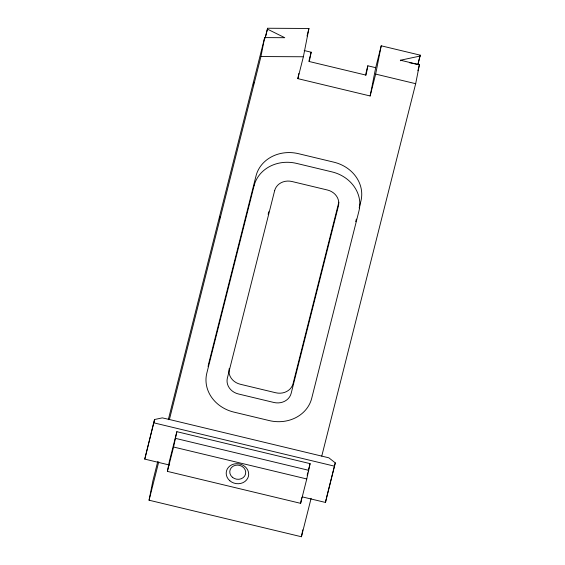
<?xml version="1.0" encoding="UTF-8"?>
<svg xmlns="http://www.w3.org/2000/svg" width="565" height="565" viewBox="0 0 565 565"><rect width="100%" height="100%" fill="white"/><g stroke="black" fill="none" stroke-linecap="round" stroke-linejoin="round"><path stroke-width="0.85" d="M302.353 496.903L325.482 502.447L335.278 462.862L328.837 457.812L169.408 419.498L162.303 417.874L154.563 419.52L144.767 459.105L169.599 465.066M298.864 73.492L297.854 78.641L370.139 95.972L375.704 67.68L367.829 65.794L366.092 75.138L309.281 61.529L311.174 52.206L304.189 50.532M167.388 471.38L173.568 447.021L176.859 431.681L310.093 463.632L306.767 478.965L300.622 503.337L167.388 471.38L169.295 461.676L176.859 431.681M265.232 37.926L267.619 28.25L308.935 28.476L303.37 56.768L297.854 78.641M144.767 459.105L154.563 419.52M311.117 498.316L301.428 536.75L149.061 500.209L152.783 481.253L157.741 461.591M169.408 419.498L260.945 56.542L264.667 37.608L284.774 37.707L267.45 29.133M370.139 95.972L375.654 74.1L381.22 45.807L420.233 55.165L417.909 64.601M300.622 503.337L301.731 497.673M301.428 536.75L302.784 529.857M321.76 456.11L415.678 83.698L419.4 64.777L400.472 60.229L400.345 60.794M325.482 502.447L326.153 499.057M168.306 419.703L264.667 37.608M219.375 219.361L220.018 216.798M253.29 84.87L253.939 82.313M265.183 37.904L267.619 28.25M149.061 500.209L158.751 461.796M307.021 36.047L308.935 28.476M268.135 214.283L268.785 211.72M308.85 61.416L311.174 52.206M365.47 75.131L367.829 65.794M338.831 202.192L293.058 383.656A14.577 12.882 11.1 0 1 275.734 392.76L240.302 384.257A14.577 12.882 11.1 0 1 229.277 368.366M375.704 67.68L381.22 45.807M355.71 221.671L356.36 219.1M359.163 207.977L360.894 201.126A35.722 31.569 11.1 0 0 333.887 162.183L298.454 153.68A35.722 31.569 11.1 0 0 256.002 175.969L208.725 363.436A35.722 31.569 11.1 0 0 208.111 366.678M307.148 475.299L307.784 472.799M308.2 471.132L310.093 463.632M417.867 64.572L420.233 55.165M417.895 70.759L419.4 64.777L409.463 62.701M326.365 498.217L335.278 462.862M400.472 60.229L420.063 56.055M260.945 56.542L303.37 56.768M153.906 422.86L334.621 466.203M375.654 74.1L415.678 83.698M175.581 438.384L308.78 470.327M173.568 447.021L306.767 478.965M254.102 185.68L206.825 373.14A35.722 31.569 11.1 0 0 233.825 412.09L269.265 420.586A35.722 31.569 11.1 0 0 311.711 398.297L358.987 210.837A35.722 31.569 11.1 0 0 331.98 171.887L296.547 163.391A35.722 31.569 11.1 0 0 254.102 185.68M274.654 190.61L227.377 378.07A14.577 12.882 11.1 0 0 238.395 393.967L273.834 402.464A14.577 12.882 11.1 0 0 291.159 393.367L338.435 205.907A14.577 12.882 11.1 0 0 327.41 190.01L291.978 181.513A14.577 12.882 11.1 0 0 274.654 190.61M229.842 480.78A11.3 9.986 11.1 0 0 248.43 476.337A11.3 9.986 11.1 0 0 234.072 463.999A11.3 9.986 11.1 0 0 229.842 480.78M232.342 477.22A8.016 7.084 11.1 0 0 245.542 474.07A8.016 7.084 11.1 0 0 235.351 465.313A8.016 7.084 11.1 0 0 232.342 477.22"/></g></svg>
